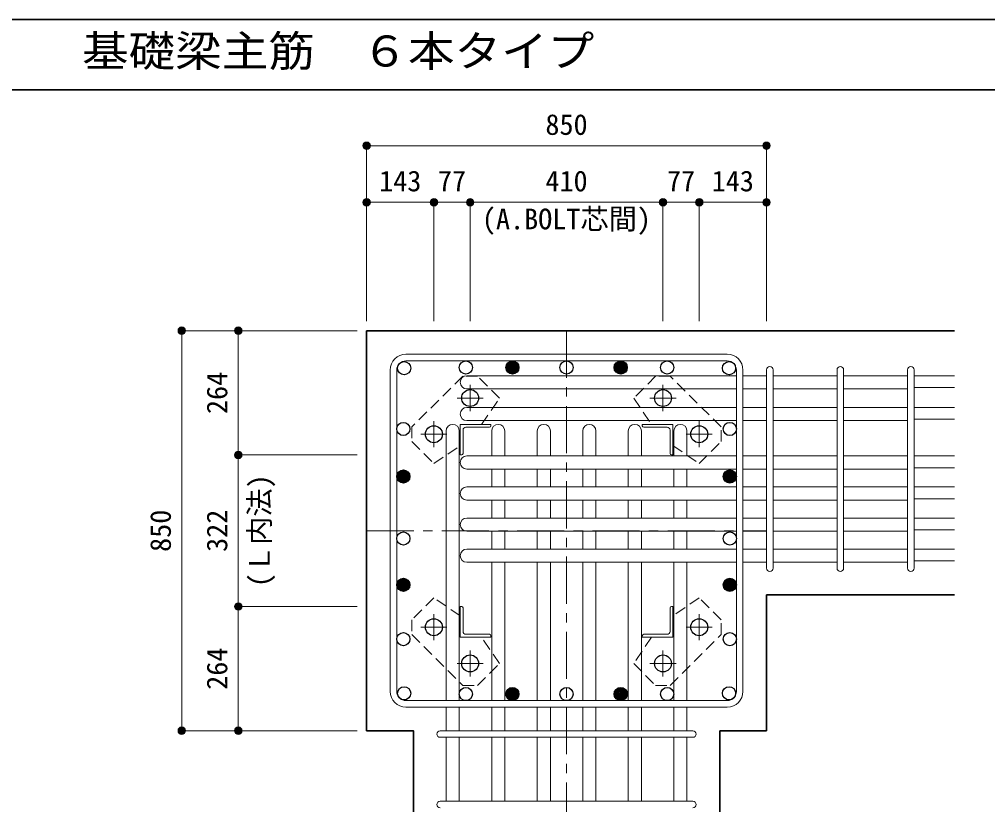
# Model space of a CAD drawing. Units: millimetres at full size, sheet at 1:20. Extents: x -3982 to 3969, y -2803 to 2801.
# Drawn here: x -685 to 1373, y -1667 to 2 of the extents above; entities that cross this region are included whole.
import ezdxf
from ezdxf.enums import TextEntityAlignment as Align

# ---------------------------------------------------------------- set-up
doc = ezdxf.new("R2010")
doc.units = ezdxf.units.MM
doc.header["$LTSCALE"] = 20
doc.header["$PDMODE"] = 32
doc.header["$PDSIZE"] = 12
doc.linetypes.add('CHAIN1', pattern=[8, 5, -1, 1, -1])
doc.linetypes.add('DASHED1', pattern=[1.8, 1.2, -0.6])
for name, color, linetype, lineweight in [('6-1_躯体線', 2, 'Continuous', 35), ('6-2_A.Bolt_', 4, 'Continuous', 9), ('6-3_柱型主筋', 4, 'Continuous', 9), ('6-4_フープ', 7, 'Continuous', 18), ('6-5_梁主筋', 7, 'Continuous', 18), ('6-6_S.T.P.', 7, 'Continuous', 18), ('6-7_文字', 7, 'Continuous', 18), ('6-9', 4, 'DASHED1', 9), ('6-D_寸法', 4, 'Continuous', 9), ('F-0_枠', 6, 'Continuous', 40)]:
    doc.layers.add(name, color=color, linetype=linetype, lineweight=lineweight)
doc.styles.add('ＭＳ ゴシック', font='')
doc.styles.get('ＭＳ ゴシック').set_extended_font_data('MS Gothic')

msp = doc.modelspace()

# ---------------------------------------------------------------- linework, layer by layer
at = {"layer": '6-1_躯体線'}
for p, q in [((1303.29, -659.67), (53.29, -659.67)), ((1303.29, -659.67), (53.29, -659.67)), ((53.29, -1509.67), (53.29, -659.67)), ((1303.29, -1221.17), (903.29, -1221.17)), ((903.29, -1509.67), (903.29, -1221.17)), ((803.79, -1909.67), (803.79, -1509.67)), ((903.29, -1509.67), (803.79, -1509.67))]:
    msp.add_line(p, q, dxfattribs=at)
msp.add_lwpolyline([(152.79, -1909.67), (152.79, -1509.67), (53.29, -1509.67)], dxfattribs=at)
at = {"layer": '6-2_A.Bolt_', "linetype": 'CHAIN1'}
for p, q in [((273.29, -830.37), (273.29, -774.87)), ((683.29, -830.37), (683.29, -774.87)), ((300.99, -802.67), (245.49, -802.67)), ((655.59, -802.67), (711.09, -802.67)), ((196.29, -907.37), (196.29, -851.87)), ((760.29, -907.37), (760.29, -851.87)), ((223.99, -879.67), (168.49, -879.67)), ((732.59, -879.67), (788.09, -879.67)), ((196.29, -1261.97), (196.29, -1317.47)), ((760.29, -1261.97), (760.29, -1317.47)), ((223.99, -1289.67), (168.49, -1289.67)), ((732.59, -1289.67), (788.09, -1289.67)), ((273.29, -1338.97), (273.29, -1394.47)), ((683.29, -1338.97), (683.29, -1394.47)), ((300.99, -1366.67), (245.49, -1366.67)), ((655.59, -1366.67), (711.09, -1366.67))]:
    msp.add_line(p, q, dxfattribs=at)
at = {"layer": '6-2_A.Bolt_'}
for p, q in [((252.29, -923.67), (252.29, -858.67)), ((317.29, -858.67), (252.29, -858.67)), ((317.29, -858.67), (317.29, -861.67)), ((639.29, -858.67), (639.29, -861.67)), ((639.29, -858.67), (704.29, -858.67)), ((704.29, -923.67), (704.29, -858.67)), ((258.29, -870.67), (258.29, -920.67)), ((264.29, -864.67), (314.29, -864.67)), ((692.29, -864.67), (642.29, -864.67)), ((698.29, -870.67), (698.29, -920.67)), ((252.29, -923.67), (255.29, -923.67)), ((704.29, -923.67), (701.29, -923.67)), ((252.29, -1245.67), (255.29, -1245.67)), ((252.29, -1245.67), (252.29, -1310.67)), ((258.29, -1298.67), (258.29, -1248.67)), ((698.29, -1298.67), (698.29, -1248.67)), ((704.29, -1245.67), (701.29, -1245.67)), ((704.29, -1245.67), (704.29, -1310.67)), ((317.29, -1310.67), (252.29, -1310.67)), ((264.29, -1304.67), (314.29, -1304.67)), ((317.29, -1310.67), (317.29, -1307.67)), ((639.29, -1310.67), (639.29, -1307.67)), ((639.29, -1310.67), (704.29, -1310.67)), ((692.29, -1304.67), (642.29, -1304.67))]:
    msp.add_line(p, q, dxfattribs=at)
at = {"layer": '6-2_A.Bolt_', "color": 3, "lineweight": 25}
for centre in [(273.29, -802.67), (683.29, -802.67), (196.29, -879.67), (760.29, -879.67), (196.29, -1289.67), (760.29, -1289.67), (273.29, -1366.67), (683.29, -1366.67)]:
    msp.add_circle(centre, 18, dxfattribs=at)
at = {"layer": '6-2_A.Bolt_'}
for centre, radius, start, end in [((314.29, -861.67), 3, 270, 0), ((642.29, -861.67), 3, 180, 270), ((264.29, -870.67), 6, 90, 180), ((692.29, -870.67), 6, 0, 90), ((255.29, -920.67), 3, 270, 0), ((701.29, -920.67), 3, 180, 270), ((255.29, -1248.67), 3, 0, 90), ((701.29, -1248.67), 3, 90, 180), ((264.29, -1298.67), 6, 180, 270), ((314.29, -1307.67), 3, 0, 90), ((642.29, -1307.67), 3, 90, 180), ((692.29, -1298.67), 6, 270, 0)]:
    msp.add_arc(centre, radius, start, end, dxfattribs=at)
at = {"layer": '6-3_柱型主筋', "color": 3, "lineweight": 25}
for centre in [(132.9, -739.28), (264.29, -737.67), (363.16, -737.67), (478.29, -737.67), (593.42, -737.67), (692.29, -737.67), (823.68, -739.28), (131.29, -868.41), (825.29, -868.41), (131.29, -969.54), (825.29, -969.54), (131.29, -1101.15), (825.29, -1101.15), (131.29, -1199.8), (825.29, -1199.8), (131.29, -1314.93), (825.29, -1314.93), (132.9, -1430.06), (264.29, -1431.67), (363.16, -1431.67), (478.29, -1431.67), (593.42, -1431.67), (692.29, -1431.67), (823.68, -1430.06)]:
    msp.add_circle(centre, 14, dxfattribs=at)
at = {"layer": '6-3_柱型主筋'}
for centre, radius in [((363.16, -737.67), 14), ((363.16, -737.67), 12.6), ((363.16, -737.67), 11.2), ((363.16, -737.67), 9.8), ((363.16, -737.67), 8.4), ((363.16, -737.67), 7), ((363.16, -737.67), 5.6), ((363.16, -737.67), 4.2), ((363.16, -737.67), 2.8), ((363.16, -737.67), 1.4), ((593.42, -737.67), 14), ((593.42, -737.67), 12.6), ((593.42, -737.67), 11.2), ((593.42, -737.67), 9.8), ((593.42, -737.67), 8.4), ((593.42, -737.67), 7), ((593.42, -737.67), 5.6), ((593.42, -737.67), 4.2), ((593.42, -737.67), 2.8), ((593.42, -737.67), 1.4), ((131.29, -969.54), 14), ((131.29, -969.54), 12.6), ((131.29, -969.54), 11.2), ((131.29, -969.54), 9.8), ((131.29, -969.54), 8.4), ((131.29, -969.54), 7), ((131.29, -969.54), 5.6), ((131.29, -969.54), 4.2), ((131.29, -969.54), 2.8), ((825.29, -969.54), 14), ((825.29, -969.54), 12.6), ((825.29, -969.54), 11.2), ((825.29, -969.54), 9.8), ((825.29, -969.54), 8.4), ((825.29, -969.54), 7), ((825.29, -969.54), 5.6), ((825.29, -969.54), 4.2), ((825.29, -969.54), 2.8), ((131.29, -969.54), 1.4), ((825.29, -969.54), 1.4), ((131.29, -1199.8), 14), ((131.29, -1199.8), 12.6), ((131.29, -1199.8), 11.2), ((131.29, -1199.8), 9.8), ((131.29, -1199.8), 8.4), ((131.29, -1199.8), 7), ((825.29, -1199.8), 14), ((825.29, -1199.8), 12.6), ((825.29, -1199.8), 11.2), ((825.29, -1199.8), 9.8), ((825.29, -1199.8), 8.4), ((825.29, -1199.8), 7), ((131.29, -1199.8), 5.6), ((131.29, -1199.8), 4.2), ((131.29, -1199.8), 2.8), ((131.29, -1199.8), 1.4), ((825.29, -1199.8), 5.6), ((825.29, -1199.8), 4.2), ((825.29, -1199.8), 2.8), ((825.29, -1199.8), 1.4), ((363.16, -1431.67), 14), ((363.16, -1431.67), 12.6), ((593.42, -1431.67), 14), ((593.42, -1431.67), 12.6), ((363.16, -1431.67), 11.2), ((363.16, -1431.67), 9.8), ((363.16, -1431.67), 8.4), ((363.16, -1431.67), 7), ((363.16, -1431.67), 5.6), ((363.16, -1431.67), 4.2), ((363.16, -1431.67), 2.8), ((363.16, -1431.67), 1.4), ((593.42, -1431.67), 11.2), ((593.42, -1431.67), 9.8), ((593.42, -1431.67), 8.4), ((593.42, -1431.67), 7), ((593.42, -1431.67), 5.6), ((593.42, -1431.67), 4.2), ((593.42, -1431.67), 2.8), ((593.42, -1431.67), 1.4)]:
    msp.add_circle(centre, radius, dxfattribs=at)
at = {"layer": '6-4_フープ'}
for p, q in [((819.79, -709.67), (136.79, -709.67)), ((819.79, -723.67), (136.79, -723.67)), ((103.29, -1426.17), (103.29, -743.17)), ((117.29, -1426.17), (117.29, -743.17)), ((839.29, -1426.17), (839.29, -743.17)), ((853.29, -1426.17), (853.29, -743.17)), ((819.79, -1445.67), (136.79, -1445.67)), ((819.79, -1459.67), (136.79, -1459.67))]:
    msp.add_line(p, q, dxfattribs=at)
for centre, radius, start, end in [((136.79, -743.17), 33.5, 90, 180), ((819.79, -743.17), 33.5, 0, 90), ((136.79, -743.17), 19.5, 90, 180), ((819.79, -743.17), 19.5, 0, 90), ((136.79, -1426.17), 33.5, 180, 270), ((136.79, -1426.17), 19.5, 180, 270), ((819.79, -1426.17), 33.5, 270, 0), ((819.79, -1426.17), 19.5, 270, 0)]:
    msp.add_arc(centre, radius, start, end, dxfattribs=at)
at = {"layer": '6-5_梁主筋'}
for p, q in [((266.29, -755.28), (839.29, -755.28)), ((903.29, -755.28), (853.29, -755.28)), ((1053.29, -755.28), (917.29, -755.28)), ((1203.29, -755.28), (1067.29, -755.28)), ((1303.29, -755.28), (1217.29, -755.28)), ((1303.29, -780.28), (1217.29, -780.28)), ((266.29, -783.28), (839.29, -783.28)), ((903.29, -783.28), (853.29, -783.28)), ((1053.29, -783.28), (917.29, -783.28)), ((1203.29, -783.28), (1067.29, -783.28)), ((266.29, -822.67), (839.29, -822.67)), ((903.29, -822.67), (853.29, -822.67)), ((1053.29, -822.67), (917.29, -822.67)), ((1203.29, -822.67), (1067.29, -822.67)), ((1303.29, -822.67), (1217.29, -822.67)), ((266.29, -850.67), (839.29, -850.67)), ((903.29, -850.67), (853.29, -850.67)), ((1053.29, -850.67), (917.29, -850.67)), ((1203.29, -850.67), (1067.29, -850.67)), ((1303.29, -847.67), (1217.29, -847.67)), ((222.29, -872.67), (222.29, -1445.67)), ((250.29, -872.67), (250.29, -1445.67)), ((319.09, -872.67), (319.09, -925.67)), ((347.09, -872.67), (347.09, -925.67)), ((415.89, -872.67), (415.89, -925.67)), ((443.89, -872.67), (443.89, -925.67)), ((512.69, -872.67), (512.69, -925.67)), ((540.69, -872.67), (540.69, -925.67)), ((609.49, -872.67), (609.49, -925.67)), ((637.49, -872.67), (637.49, -925.67)), ((706.29, -872.67), (706.29, -925.67)), ((734.29, -872.67), (734.29, -925.67)), ((266.29, -925.67), (839.29, -925.67)), ((903.29, -925.67), (853.29, -925.67)), ((1053.29, -925.67), (917.29, -925.67)), ((1203.29, -925.67), (1067.29, -925.67)), ((1303.29, -925.67), (1217.29, -925.67)), ((266.29, -953.67), (839.29, -953.67)), ((319.09, -953.67), (319.09, -991.67)), ((347.09, -953.67), (347.09, -991.67)), ((415.89, -953.67), (415.89, -991.67)), ((443.89, -953.67), (443.89, -991.67)), ((512.69, -953.67), (512.69, -991.67)), ((540.69, -953.67), (540.69, -991.67)), ((609.49, -953.67), (609.49, -991.67)), ((637.49, -953.67), (637.49, -991.67)), ((706.29, -953.67), (706.29, -991.67)), ((734.29, -953.67), (734.29, -991.67)), ((903.29, -953.67), (853.29, -953.67)), ((1053.29, -953.67), (917.29, -953.67)), ((1203.29, -953.67), (1067.29, -953.67)), ((1303.29, -950.67), (1217.29, -950.67)), ((266.29, -991.67), (839.29, -991.67)), ((903.29, -991.67), (853.29, -991.67)), ((1053.29, -991.67), (917.29, -991.67)), ((1203.29, -991.67), (1067.29, -991.67)), ((1303.29, -991.67), (1217.29, -991.67)), ((266.29, -1019.67), (839.29, -1019.67)), ((319.09, -1019.67), (319.09, -1057.67)), ((347.09, -1019.67), (347.09, -1057.67)), ((415.89, -1019.67), (415.89, -1057.67)), ((443.89, -1019.67), (443.89, -1057.67)), ((512.69, -1019.67), (512.69, -1057.67)), ((540.69, -1019.67), (540.69, -1057.67)), ((609.49, -1019.67), (609.49, -1057.67)), ((637.49, -1019.67), (637.49, -1057.67)), ((706.29, -1019.67), (706.29, -1057.67)), ((734.29, -1019.67), (734.29, -1057.67)), ((903.29, -1019.67), (853.29, -1019.67)), ((1053.29, -1019.67), (917.29, -1019.67)), ((1203.29, -1019.67), (1067.29, -1019.67)), ((1303.29, -1016.67), (1217.29, -1016.67)), ((266.29, -1057.67), (839.29, -1057.67)), ((903.29, -1057.67), (853.29, -1057.67)), ((1053.29, -1057.67), (917.29, -1057.67)), ((1203.29, -1057.67), (1067.29, -1057.67)), ((1303.29, -1057.67), (1217.29, -1057.67)), ((266.29, -1085.67), (839.29, -1085.67)), ((319.09, -1085.67), (319.09, -1123.67)), ((347.09, -1085.67), (347.09, -1123.67)), ((415.89, -1085.67), (415.89, -1123.67)), ((443.89, -1085.67), (443.89, -1123.67)), ((512.69, -1085.67), (512.69, -1123.67)), ((540.69, -1085.67), (540.69, -1123.67)), ((609.49, -1085.67), (609.49, -1123.67)), ((637.49, -1085.67), (637.49, -1123.67)), ((706.29, -1085.67), (706.29, -1123.67)), ((734.29, -1085.67), (734.29, -1123.67)), ((903.29, -1085.67), (853.29, -1085.67)), ((1053.29, -1085.67), (917.29, -1085.67)), ((1203.29, -1085.67), (1067.29, -1085.67)), ((1303.29, -1082.67), (1217.29, -1082.67)), ((266.29, -1123.67), (839.29, -1123.67)), ((903.29, -1123.67), (853.29, -1123.67)), ((1053.29, -1123.67), (917.29, -1123.67)), ((1203.29, -1123.67), (1067.29, -1123.67)), ((1303.29, -1123.67), (1217.29, -1123.67)), ((266.29, -1151.67), (839.29, -1151.67)), ((319.09, -1151.67), (319.09, -1445.67)), ((347.09, -1151.67), (347.09, -1445.67)), ((415.89, -1151.67), (415.89, -1445.67)), ((443.89, -1151.67), (443.89, -1445.67)), ((512.69, -1151.67), (512.69, -1445.67)), ((540.69, -1151.67), (540.69, -1445.67)), ((609.49, -1151.67), (609.49, -1445.67)), ((637.49, -1151.67), (637.49, -1445.67)), ((706.29, -1151.67), (706.29, -1445.67)), ((734.29, -1151.67), (734.29, -1445.67)), ((903.29, -1151.67), (853.29, -1151.67)), ((1053.29, -1151.67), (917.29, -1151.67)), ((1203.29, -1151.67), (1067.29, -1151.67)), ((1303.29, -1148.67), (1217.29, -1148.67)), ((222.29, -1459.67), (222.29, -1509.67)), ((250.29, -1459.67), (250.29, -1509.67)), ((319.09, -1459.67), (319.09, -1509.67)), ((347.09, -1459.67), (347.09, -1509.67)), ((415.89, -1459.67), (415.89, -1509.67)), ((443.89, -1459.67), (443.89, -1509.67)), ((512.69, -1459.67), (512.69, -1509.67)), ((540.69, -1459.67), (540.69, -1509.67)), ((609.49, -1459.67), (609.49, -1509.67)), ((637.49, -1459.67), (637.49, -1509.67)), ((706.29, -1459.67), (706.29, -1509.67)), ((734.29, -1459.67), (734.29, -1509.67)), ((222.29, -1523.67), (222.29, -1659.67)), ((250.29, -1523.67), (250.29, -1659.67)), ((319.09, -1523.67), (319.09, -1659.67)), ((347.09, -1523.67), (347.09, -1659.67)), ((415.89, -1523.67), (415.89, -1659.67)), ((443.89, -1523.67), (443.89, -1659.67)), ((512.69, -1523.67), (512.69, -1659.67)), ((540.69, -1523.67), (540.69, -1659.67)), ((609.49, -1523.67), (609.49, -1659.67)), ((637.49, -1523.67), (637.49, -1659.67)), ((706.29, -1523.67), (706.29, -1659.67)), ((734.29, -1523.67), (734.29, -1659.67))]:
    msp.add_line(p, q, dxfattribs=at)
for centre, start, end in [((266.29, -769.28), 90, 180), ((266.29, -769.28), 180, 270), ((266.29, -836.67), 90, 180), ((266.29, -836.67), 180, 270), ((236.29, -872.67), 90, 180), ((236.29, -872.67), 0, 90), ((333.09, -872.67), 90, 180), ((333.09, -872.67), 0, 90), ((429.89, -872.67), 90, 180), ((429.89, -872.67), 0, 90), ((526.69, -872.67), 90, 180), ((526.69, -872.67), 0, 90), ((623.49, -872.67), 90, 180), ((623.49, -872.67), 0, 90), ((720.29, -872.67), 90, 180), ((720.29, -872.67), 0, 90), ((266.29, -939.67), 90, 180), ((266.29, -939.67), 180, 270), ((266.29, -1005.67), 90, 180), ((266.29, -1005.67), 180, 270), ((266.29, -1071.67), 90, 180), ((266.29, -1071.67), 180, 270), ((266.29, -1137.67), 90, 180), ((266.29, -1137.67), 180, 270)]:
    msp.add_arc(centre, 14, start, end, dxfattribs=at)
at = {"layer": '6-6_S.T.P.'}
for p, q in [((903.29, -1164.17), (903.29, -742.78)), ((903.29, -1164.17), (903.29, -743.17)), ((903.29, -1164.17), (903.29, -743.17)), ((903.29, -1164.17), (903.29, -743.17)), ((917.29, -1164.17), (917.29, -742.78)), ((917.29, -1164.17), (917.29, -743.17)), ((917.29, -1164.17), (917.29, -743.17)), ((917.29, -1164.17), (917.29, -743.17)), ((1053.29, -1164.17), (1053.29, -742.78)), ((1067.29, -1164.17), (1067.29, -742.78)), ((1203.29, -1164.17), (1203.29, -742.78)), ((1217.29, -1164.17), (1217.29, -742.78)), ((209.79, -1509.67), (746.4, -1509.67)), ((209.79, -1523.67), (746.4, -1523.67)), ((209.79, -1659.67), (746.4, -1659.67))]:
    msp.add_line(p, q, dxfattribs=at)
for centre, start, end in [((910.29, -742.78), 0, 180), ((910.29, -742.78), 0, 180), ((910.29, -742.78), 0, 180), ((910.29, -742.78), 0, 180), ((1060.29, -742.78), 0, 180), ((1210.29, -742.78), 0, 180), ((910.29, -1164.17), 180, 0), ((910.29, -1164.17), 180, 0), ((910.29, -1164.17), 180, 0), ((910.29, -1164.17), 180, 0), ((1060.29, -1164.17), 180, 0), ((1210.29, -1164.17), 180, 0), ((209.79, -1516.67), 90, 270), ((209.79, -1516.67), 90, 270), ((209.79, -1516.67), 90, 270), ((209.79, -1516.67), 90, 270), ((746.79, -1516.67), 270, 90), ((746.79, -1516.67), 270, 90), ((746.79, -1516.67), 270, 90), ((746.79, -1516.67), 270, 90), ((209.79, -1666.67), 90, 270), ((746.79, -1666.67), 270, 90)]:
    msp.add_arc(centre, 7, start, end, dxfattribs=at)
at = {"layer": '6-9'}
for p, q in [((288.89, -755.97), (257.79, -755.97)), ((335.59, -802.67), (288.89, -755.97)), ((297.38, -858.67), (335.59, -802.67)), ((806.99, -895.27), (806.99, -864.17)), ((704.29, -903.76), (760.29, -941.97)), ((760.29, -941.97), (806.99, -895.27)), ((196.29, -1227.37), (149.59, -1274.07)), ((252.29, -1265.58), (196.29, -1227.37)), ((149.59, -1274.07), (149.59, -1305.17)), ((149.59, -1305.17), (257.79, -1413.37)), ((659.2, -1310.67), (620.99, -1366.67)), ((620.99, -1366.67), (667.69, -1413.37)), ((257.79, -1413.37), (288.89, -1413.37)), ((667.69, -1413.37), (698.79, -1413.37))]:
    msp.add_line(p, q, dxfattribs=at)
for points in [[(257.79, -755.97), (149.59, -864.17), (149.59, -895.27), (196.29, -941.97), (252.29, -903.86)], [(806.99, -864.17), (698.79, -755.97), (667.69, -755.97), (620.99, -802.67), (659.11, -858.67)], [(698.79, -1413.37), (806.99, -1305.17), (806.99, -1274.07), (760.29, -1227.37), (704.29, -1265.49)], [(288.89, -1413.37), (335.59, -1366.67), (297.47, -1310.67)]]:
    msp.add_lwpolyline(points, dxfattribs=at)
at = {"layer": '6-D_寸法'}
for p, q in [((53.29, -266.65), (903.29, -266.65)), ((903.29, -266.65), (903.29, -386.65)), ((53.29, -386.65), (196.29, -386.65)), ((196.29, -386.65), (196.29, -639.67)), ((196.29, -386.65), (273.29, -386.65)), ((273.29, -386.65), (273.29, -639.67)), ((273.29, -386.65), (683.29, -386.65)), ((683.29, -386.65), (683.29, -639.67)), ((683.29, -386.65), (760.29, -386.65)), ((760.29, -386.65), (760.29, -639.67)), ((760.29, -386.65), (903.29, -386.65)), ((903.29, -386.65), (903.29, -639.67)), ((-339.74, -659.67), (-219.74, -659.67)), ((-339.74, -659.67), (-339.74, -1509.67)), ((-219.74, -659.67), (33.29, -659.67)), ((-219.74, -659.67), (-219.74, -923.67)), ((-219.74, -923.67), (33.29, -923.67)), ((-219.74, -923.67), (-219.74, -1245.67)), ((-219.74, -1245.67), (33.29, -1245.67)), ((-219.74, -1245.67), (-219.74, -1509.67))]:
    msp.add_line(p, q, dxfattribs=at)
at = {"layer": '6-D_寸法', "linetype": 'CHAIN1'}
for p, q in [((478.29, -659.67), (478.29, -1909.67)), ((53.29, -1084.67), (903.29, -1084.67))]:
    msp.add_line(p, q, dxfattribs=at)
at = {"layer": '6-D_寸法'}
for points in [[(53.29, -266.65), (53.29, -386.65), (53.29, -639.67)], [(-339.74, -1509.67), (-219.74, -1509.67), (33.29, -1509.67)]]:
    msp.add_lwpolyline(points, dxfattribs=at)
for centre, radius in [((53.29, -266.65), 8), ((53.29, -266.65), 7.2), ((53.29, -266.65), 6.4), ((53.29, -266.65), 5.6), ((53.29, -266.65), 4.8), ((53.29, -266.65), 4), ((53.29, -266.65), 3.2), ((53.29, -266.65), 2.4), ((53.29, -266.65), 1.6), ((53.29, -266.65), 0.8), ((903.29, -266.65), 8), ((903.29, -266.65), 7.2), ((903.29, -266.65), 6.4), ((903.29, -266.65), 5.6), ((903.29, -266.65), 4.8), ((903.29, -266.65), 4), ((903.29, -266.65), 3.2), ((903.29, -266.65), 2.4), ((903.29, -266.65), 1.6), ((903.29, -266.65), 0.8), ((53.29, -386.65), 8), ((53.29, -386.65), 7.2), ((53.29, -386.65), 6.4), ((53.29, -386.65), 5.6), ((53.29, -386.65), 4.8), ((53.29, -386.65), 4), ((53.29, -386.65), 3.2), ((53.29, -386.65), 2.4), ((53.29, -386.65), 1.6), ((53.29, -386.65), 0.8), ((196.29, -386.65), 8), ((196.29, -386.65), 7.2), ((196.29, -386.65), 6.4), ((196.29, -386.65), 5.6), ((196.29, -386.65), 4.8), ((196.29, -386.65), 4), ((196.29, -386.65), 3.2), ((196.29, -386.65), 2.4), ((196.29, -386.65), 1.6), ((196.29, -386.65), 0.8), ((273.29, -386.65), 8), ((273.29, -386.65), 7.2), ((273.29, -386.65), 6.4), ((273.29, -386.65), 5.6), ((273.29, -386.65), 4.8), ((273.29, -386.65), 4), ((273.29, -386.65), 3.2), ((273.29, -386.65), 2.4), ((273.29, -386.65), 1.6), ((273.29, -386.65), 0.8), ((683.29, -386.65), 8), ((683.29, -386.65), 7.2), ((683.29, -386.65), 6.4), ((683.29, -386.65), 5.6), ((683.29, -386.65), 4.8), ((683.29, -386.65), 4), ((683.29, -386.65), 3.2), ((683.29, -386.65), 2.4), ((683.29, -386.65), 1.6), ((683.29, -386.65), 0.8), ((760.29, -386.65), 8), ((760.29, -386.65), 7.2), ((760.29, -386.65), 6.4), ((760.29, -386.65), 5.6), ((760.29, -386.65), 4.8), ((760.29, -386.65), 4), ((760.29, -386.65), 3.2), ((760.29, -386.65), 2.4), ((760.29, -386.65), 1.6), ((760.29, -386.65), 0.8), ((903.29, -386.65), 8), ((903.29, -386.65), 7.2), ((903.29, -386.65), 6.4), ((903.29, -386.65), 5.6), ((903.29, -386.65), 4.8), ((903.29, -386.65), 4), ((903.29, -386.65), 3.2), ((903.29, -386.65), 2.4), ((903.29, -386.65), 1.6), ((903.29, -386.65), 0.8), ((-339.74, -659.67), 8), ((-339.74, -659.67), 7.2), ((-339.74, -659.67), 6.4), ((-339.74, -659.67), 5.6), ((-339.74, -659.67), 4.8), ((-339.74, -659.67), 4), ((-339.74, -659.67), 3.2), ((-339.74, -659.67), 2.4), ((-339.74, -659.67), 1.6), ((-219.74, -659.67), 8), ((-219.74, -659.67), 7.2), ((-219.74, -659.67), 6.4), ((-219.74, -659.67), 5.6), ((-219.74, -659.67), 4.8), ((-219.74, -659.67), 4), ((-219.74, -659.67), 3.2), ((-219.74, -659.67), 2.4), ((-219.74, -659.67), 1.6), ((-339.74, -659.67), 0.8), ((-219.74, -659.67), 0.8), ((-219.74, -923.67), 8), ((-219.74, -923.67), 7.2), ((-219.74, -923.67), 6.4), ((-219.74, -923.67), 5.6), ((-219.74, -923.67), 4.8), ((-219.74, -923.67), 4), ((-219.74, -923.67), 3.2), ((-219.74, -923.67), 2.4), ((-219.74, -923.67), 1.6), ((-219.74, -923.67), 0.8), ((-219.74, -1245.67), 8), ((-219.74, -1245.67), 7.2), ((-219.74, -1245.67), 6.4), ((-219.74, -1245.67), 5.6), ((-219.74, -1245.67), 4.8), ((-219.74, -1245.67), 4), ((-219.74, -1245.67), 3.2), ((-219.74, -1245.67), 2.4), ((-219.74, -1245.67), 1.6), ((-219.74, -1245.67), 0.8), ((-339.74, -1509.67), 8), ((-339.74, -1509.67), 7.2), ((-219.74, -1509.67), 8), ((-219.74, -1509.67), 7.2), ((-339.74, -1509.67), 6.4), ((-339.74, -1509.67), 5.6), ((-339.74, -1509.67), 4.8), ((-339.74, -1509.67), 4), ((-339.74, -1509.67), 3.2), ((-339.74, -1509.67), 2.4), ((-339.74, -1509.67), 1.6), ((-339.74, -1509.67), 0.8), ((-219.74, -1509.67), 6.4), ((-219.74, -1509.67), 5.6), ((-219.74, -1509.67), 4.8), ((-219.74, -1509.67), 4), ((-219.74, -1509.67), 3.2), ((-219.74, -1509.67), 2.4), ((-219.74, -1509.67), 1.6), ((-219.74, -1509.67), 0.8)]:
    msp.add_circle(centre, radius, dxfattribs=at)
at = {"layer": '6-D_寸法', "color": 7}
for p in [(53.29, -266.65), (903.29, -266.65), (53.29, -386.65), (196.29, -386.65), (273.29, -386.65), (683.29, -386.65), (760.29, -386.65), (903.29, -386.65), (-339.74, -659.67), (-219.74, -659.67), (-219.74, -923.67), (-219.74, -1245.67), (-339.74, -1509.67), (-219.74, -1509.67)]:
    msp.add_point(p, dxfattribs=at)
at = {"layer": 'F-0_枠', "color": 2, "lineweight": 35}
for p, q in [((2482.4, 1.97), (-3981.92, 1.97)), ((-3981.92, -148.03), (2482.4, -148.03))]:
    msp.add_line(p, q, dxfattribs=at)

# ---------------------------------------------------------------- texts
at = {"layer": '6-7_文字', "color": 2, "style": 'ＭＳ ゴシック', "width": 1.1}
msp.add_text('\u3000\u3000基礎梁主筋\u3000６本タイプ', height=65.98, dxfattribs=at).set_placement((-749.76, -118.03), align=Align.BOTTOM_LEFT)
at = {"layer": '6-D_寸法', "style": 'ＭＳ ゴシック'}
for s, p in [('850', (433.29, -256.65)), ('143', (79.79, -376.65)), ('77', (204.79, -376.65)), ('410', (433.29, -376.65)), ('77', (691.79, -376.65)), ('143', (786.79, -376.65)), ('(A.BOLT芯間)', (298.29, -457.38))]:
    msp.add_text(s, height=43.99, dxfattribs=at).set_placement(p, align=Align.BOTTOM_LEFT)
for s, p in [('264', (-229.74, -836.67)), ('(Ｌ内法)', (-139.52, -1204.67)), ('850', (-349.74, -1129.67)), ('322', (-229.74, -1129.67)), ('264', (-229.74, -1422.67))]:
    msp.add_text(s, height=43.99, rotation=90, dxfattribs=at).set_placement(p, align=Align.BOTTOM_LEFT)

doc.saveas('drawing.dxf')
